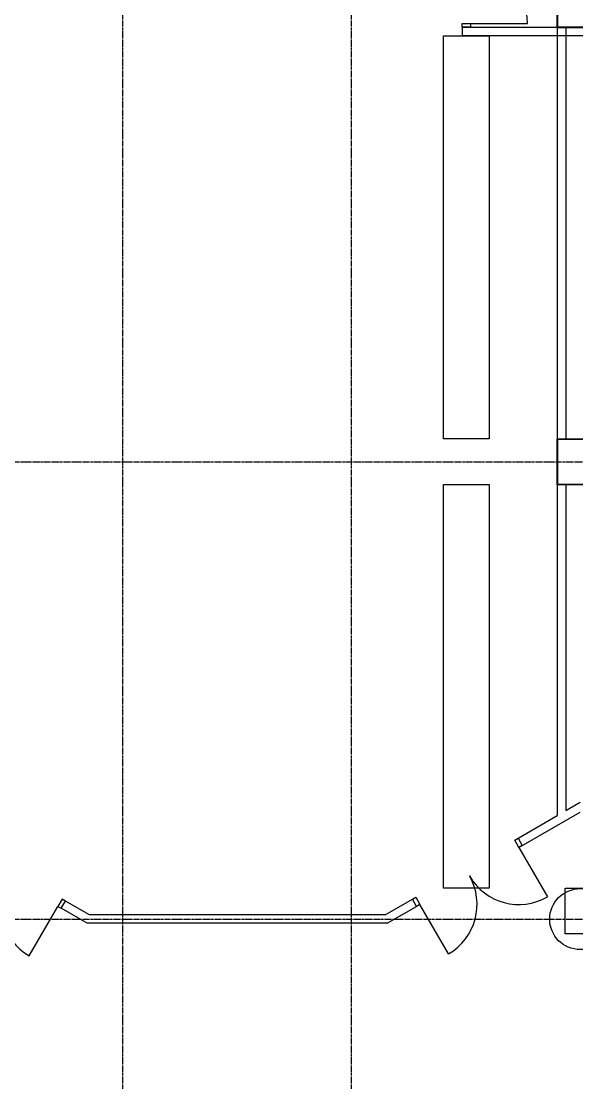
# Model space of a CAD drawing. Header units: millimetres. Extents: x -58291 to 85267, y -25390 to 74943.
# Drawn here: x -3867 to 3422, y 39128 to 53061 of the extents above; entities that cross this region are included whole.
import ezdxf

# ---------------------------------------------------------------- set-up
doc = ezdxf.new("R2010")
doc.units = ezdxf.units.MM
doc.linetypes.add('PCENTRE', pattern=[50.8, 31.75, -6.35, 6.35, -6.35])
doc.linetypes.add('PCENTRE2', pattern=[28.575, 19.05, -3.175, 3.175, -3.175])
for name, color, linetype in [('Basement 01 - Doors Windows and Openings', 1, 'Continuous'), ('Basement 01 - Structural Members', 5, 'Continuous'), ('Basement 01 - Walls', 3, 'Continuous'), ('Boundaries_and_building_grids', 140, 'PCENTRE2'), ('BRICK_WALLS_P4', 1, 'Continuous'), ('COLUMNS_P5', 5, 'Continuous'), ('DR', 8, 'Continuous'), ('SHOPFITTING', 4, 'Continuous')]:
    doc.layers.add(name, color=color, linetype=linetype)

msp = doc.modelspace()

# ---------------------------------------------------------------- linework, layer by layer
at = {"layer": 'Basement 01 - Doors Windows and Openings', "color": 1, "linetype": 'Continuous', "lineweight": -3}
for p, q in [((2663, 42218, -4600), (3038, 41569, -4600)), ((-3762, 40794, -4600), (-3387, 41443, -4600)), ((1739, 40819, -4600), (1364, 41468, -4600))]:
    msp.add_line(p, q, dxfattribs=at)
at = {"layer": 'Basement 01 - Doors Windows and Openings', "color": 1, "linetype": 'Continuous', "lineweight": -3, "elevation": -4600}
for points in [[(2663, 42218), (2608, 42313), (2652, 42338), (2707, 42243), (2663, 42218)], [(-3343, 41418), (-3288, 41513), (-3332, 41538), (-3387, 41443), (-3343, 41418)], [(1321, 41443), (1266, 41538), (1309, 41563), (1364, 41468), (1321, 41443)]]:
    msp.add_lwpolyline(points, dxfattribs=at)
at = {"layer": 'Basement 01 - Doors Windows and Openings', "color": 1, "linetype": 'Continuous', "lineweight": -3}
for centre, start, end in [((-3387, 41443, -4600), 150, 240), ((1364, 41468, -4600), 300, 30), ((2663, 42218, -4600), 210, 300)]:
    msp.add_arc(centre, 750, start, end, dxfattribs=at)
at = {"layer": 'Basement 01 - Structural Members', "color": 5, "linetype": 'Continuous', "lineweight": -3, "elevation": -4600}
for points in [[(3767, 52976), (3167, 52976), (3167, 53576), (3767, 53576), (3767, 52976)], [(3767, 46976), (3167, 46976), (3167, 47576), (3767, 47576), (3767, 46976)]]:
    msp.add_lwpolyline(points, dxfattribs=at)
at = {"layer": 'Basement 01 - Structural Members', "color": 5, "linetype": 'Continuous', "lineweight": -3}
msp.add_circle((3467, 41276, -4600), 400, dxfattribs=at)
at = {"layer": 'Basement 01 - Walls', "color": 3, "linetype": 'Continuous', "lineweight": -3}
for p, q in [((3167, 52976, -4600), (3167, 47576, -4600)), ((3277, 52976, -4600), (3167, 52976, -4600)), ((3277, 52976, -4600), (3277, 47576, -4600)), ((3277, 47576, -4600), (3167, 47576, -4600)), ((3277, 46976, -4600), (3167, 46976, -4600)), ((3167, 46976, -4600), (3167, 42636, -4600)), ((3277, 46976, -4600), (3277, 42700, -4600)), ((3277, 42700, -4600), (3467, 42809, -4600)), ((2608, 42313, -4600), (3167, 42636, -4600)), ((2663, 42218, -4600), (3467, 42682, -4600)), ((2663, 42218, -4600), (2608, 42313, -4600)), ((906, 41331, -4600), (1266, 41538, -4600)), ((-3343, 41418, -4600), (-3288, 41513, -4600)), ((-3001, 41221, -4600), (-3343, 41418, -4600)), ((-2972, 41331, -4600), (-3288, 41513, -4600)), ((936, 41221, -4600), (1321, 41443, -4600)), ((906, 41331, -4600), (-2972, 41331, -4600)), ((936, 41221, -4600), (-3001, 41221, -4600))]:
    msp.add_line(p, q, dxfattribs=at)
at = {"layer": 'Boundaries_and_building_grids', "color": 140, "linetype": 'PCENTRE', "lineweight": -3}
for p, q in [((-2533, -17978), (-2533, 67826)), ((467, -17978), (467, 67826)), ((-52891, 47276), (50767, 47276)), ((-52891, 41276), (85267, 41276))]:
    msp.add_line(p, q, dxfattribs=at)
at = {"layer": 'BRICK_WALLS_P4', "linetype": 'Continuous'}
for p, q in [((1917, 52981), (4582, 52981)), ((1917, 52981), (1917, 52871)), ((4472, 52871), (1917, 52871))]:
    msp.add_line(p, q, dxfattribs=at)
at = {"layer": 'COLUMNS_P5', "linetype": 'Continuous', "lineweight": -3}
for points in [[(3172, 53581), (3772, 53581), (3772, 52981), (3172, 52981)], [(3172, 46981), (3172, 47581), (3772, 47581), (3772, 46981)], [(3272, 41081), (3272, 41681), (3672, 41681), (3672, 41081)]]:
    msp.add_lwpolyline(points, close=True, dxfattribs=at)
at = {"layer": 'DR', "linetype": 'Continuous'}
for p, q in [((1917, 53031), (2027, 53031)), ((1917, 52981), (1917, 53031)), ((2027, 52981), (1917, 52981)), ((2027, 53031), (2777, 53031)), ((2027, 53031), (2027, 52981))]:
    msp.add_line(p, q, dxfattribs=at)
msp.add_arc((2027, 53031), 750, 0, 90, dxfattribs=at)
at = {"layer": 'SHOPFITTING', "linetype": 'Continuous'}
for p, q in [((1672, 47581), (1672, 52871)), ((1672, 52871), (2272, 52871)), ((2272, 52871), (2272, 47581)), ((2272, 47581), (1672, 47581)), ((1672, 41681), (1672, 46981)), ((1672, 46981), (2272, 46981)), ((2272, 46981), (2272, 41681)), ((2272, 41681), (1672, 41681))]:
    msp.add_line(p, q, dxfattribs=at)

doc.saveas('drawing.dxf')
